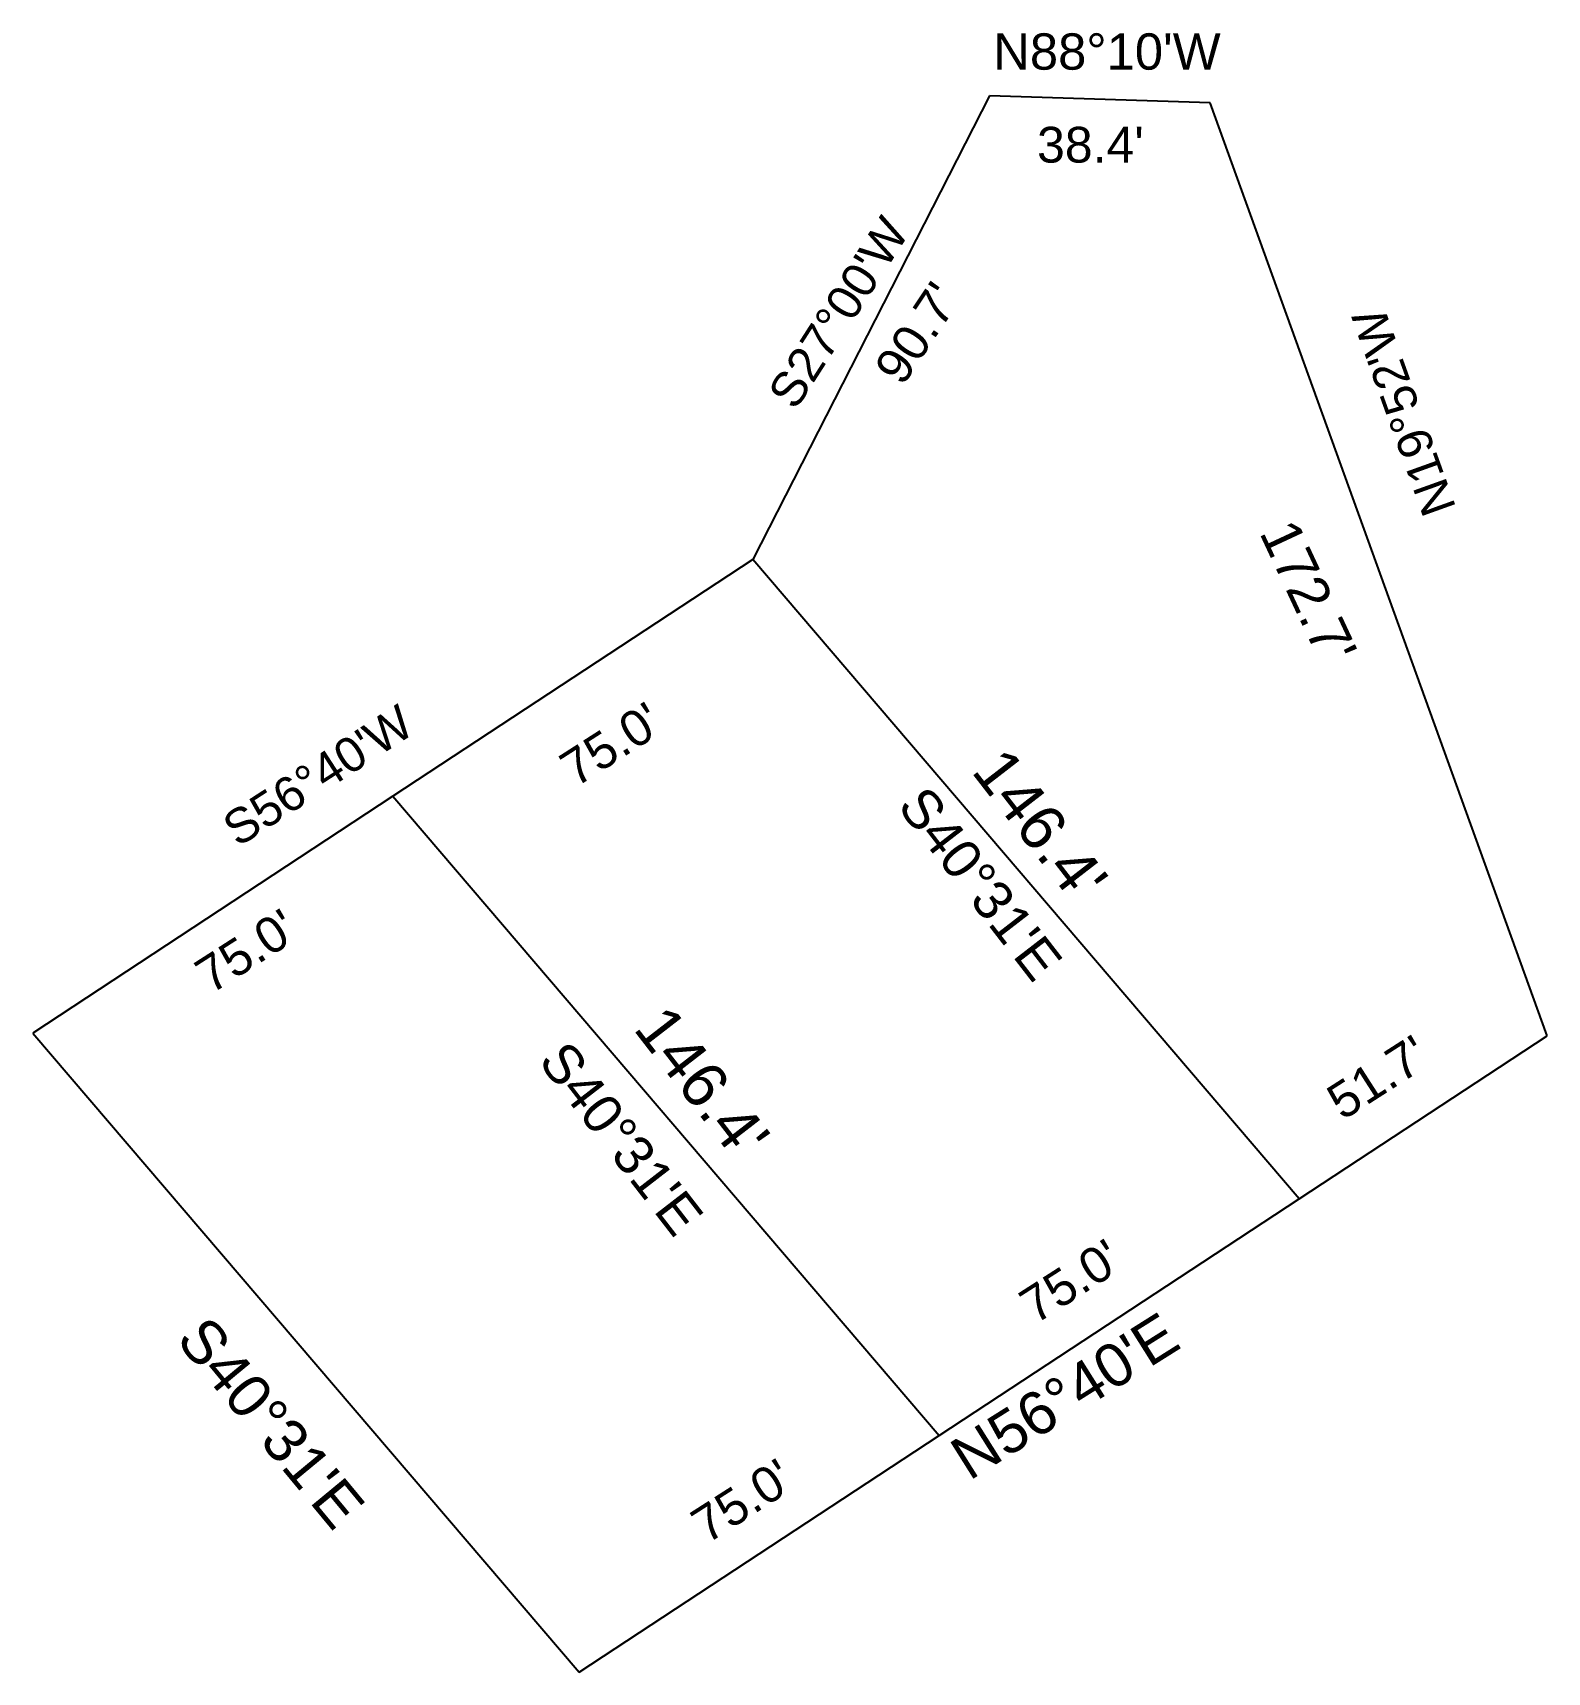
# Model space of a CAD drawing. Header units: feet. Extents: x -125 to 138, y -194 to 92.
import ezdxf

# ---------------------------------------------------------------- set-up
doc = ezdxf.new("R2010")
doc.units = ezdxf.units.FT
doc.header["$LTSCALE"] = 14
doc.header["$MEASUREMENT"] = 0
doc.styles.get("Standard").update_dxf_attribs({"font": 'arial.ttf'})

msp = doc.modelspace()

# ---------------------------------------------------------------- linework, layer by layer
for p, q in [((41.24, 80.76), (0, 0)), ((79.62, 79.54), (41.24, 80.76)), ((138.31, -82.89), (79.62, 79.54)), ((0, 0), (-62.66, -41.21)), ((95.11, -111.3), (0, 0)), ((-62.66, -41.21), (-125.32, -82.43)), ((-62.66, -41.21), (32.45, -152.51)), ((-125.32, -82.43), (-30.21, -193.72)), ((95.11, -111.3), (138.31, -82.89)), ((32.45, -152.51), (95.11, -111.3)), ((-30.21, -193.72), (32.45, -152.51))]:
    msp.add_line(p, q)

# ---------------------------------------------------------------- texts
msp.add_text("N88%%D10'W", height=6.325).set_placement((41.87, 85.31))
for s, height, rotation, p in [("S27%%D00'W", 6, 57.3154, (7.42, 25.8)), ("90.7'", 6.225, 56.274, (26.06, 30.02)), ("N19%%D52'W", 6, 109.7468, (122.5, 9)), ("S56%%D40'W", 6, 32.9052, (-89.64, -50.17)), ("75.0'", 6.225, 32.6446, (-30.84, -39.76)), ("146.4'", 7.875, 307.725, (37.9, -36.87)), ("S40%%D31'E", 6.75, 307.725, (25, -43)), ("75.0'", 6.225, 32.6446, (-94.34, -75.76)), ("146.4'", 7.875, 307.725, (-20.94, -81.69)), ("51.7'", 6.225, 32.6446, (102.66, -97.75)), ("S40%%D31'E", 6.75, 307.725, (-37.5, -87.38)), ("75.0'", 6.225, 32.6446, (49.16, -133.26)), ("N56%%D40'E", 7.486, 32.1712, (37.69, -160.48)), ("S40%%D31'E", 7.5, 309.6023, (-100.58, -135.91)), ("75.0'", 6.225, 32.6446, (-8, -171.5))]:
    msp.add_text(s, height=height, rotation=rotation).set_placement(p)
at = {"insert": (49.5, 75.36), "char_height": 6.225, "width": 41.1538, "attachment_point": 1}
msp.add_mtext("38.4'", dxfattribs=at)
at = {"insert": (94.39, 7.66), "char_height": 6.924, "width": 20.7485, "attachment_point": 1, "rotation": 295.0169}
msp.add_mtext("172.7'", dxfattribs=at)

doc.saveas('drawing.dxf')
